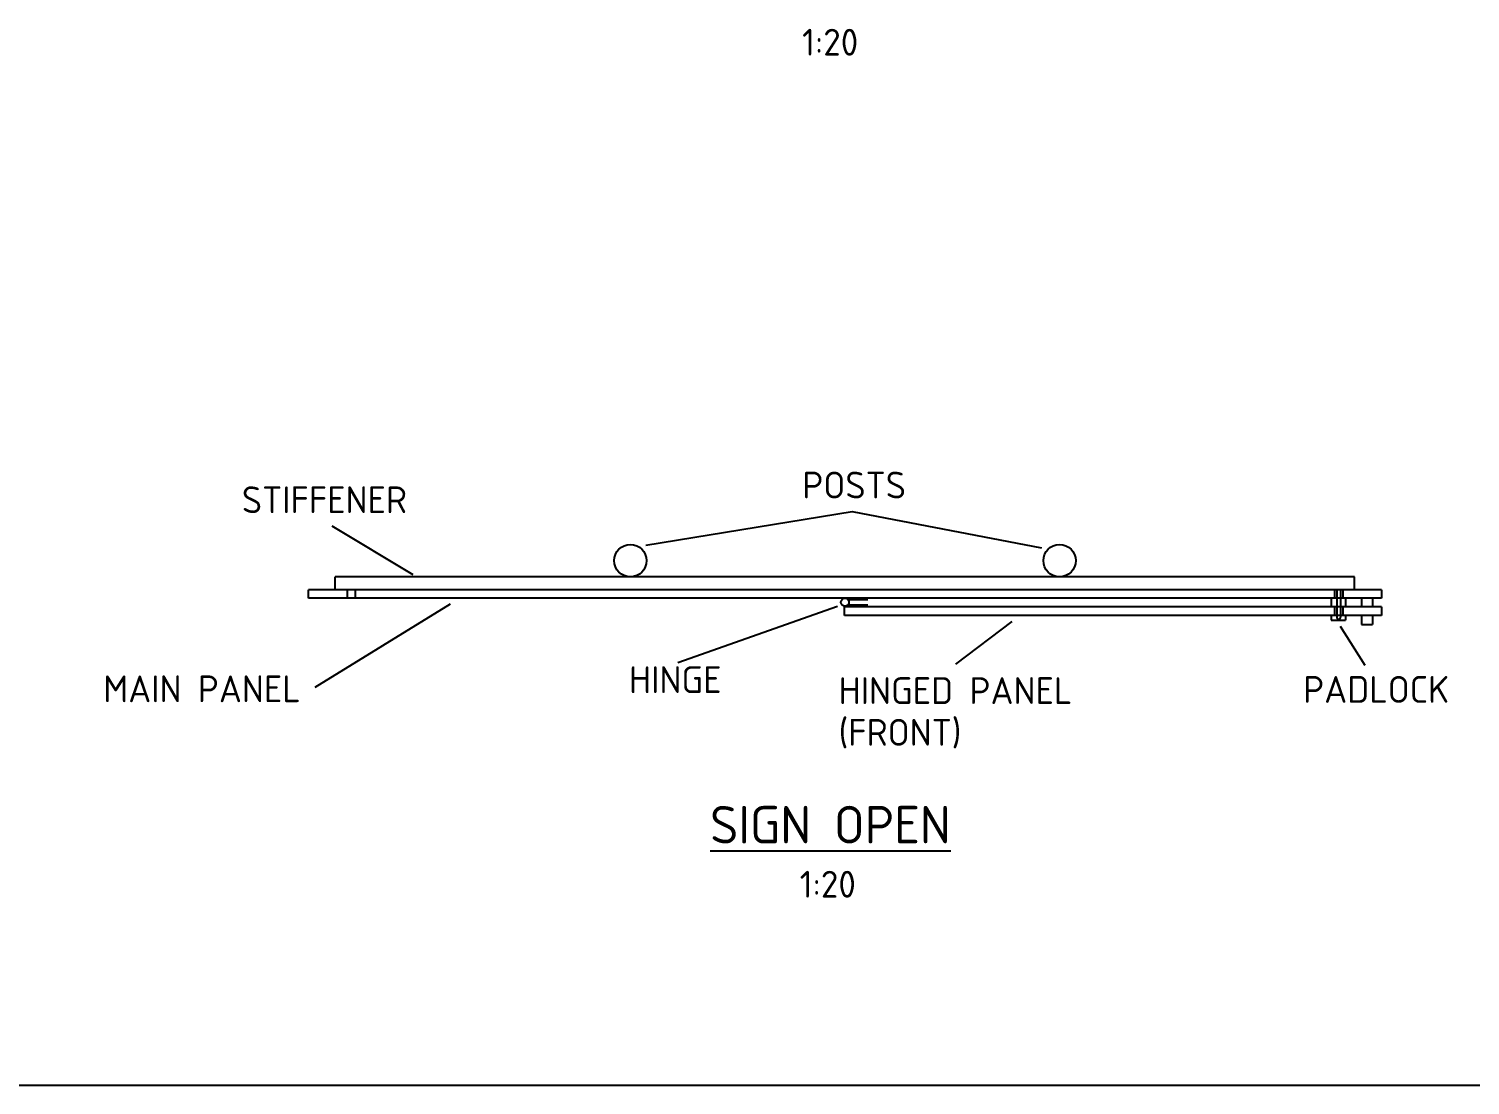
# Model space of a CAD drawing. Extents: x 0 to 420, y 0 to 297.
# Drawn here: x 207.6 to 342, y 4.5 to 103 of the extents above; entities that cross this region are included whole.
import ezdxf
from ezdxf.enums import TextEntityAlignment as Align

# ---------------------------------------------------------------- set-up
doc = ezdxf.new("R2010")
doc.units = 0
doc.header["$LTSCALE"] = 0.5
doc.layers.get('0').update_dxf_attribs({"linetype": 'CONTINUOUS'})
for name, color, linetype in [('L18', 4, 'CONTINUOUS'), ('L25', 1, 'CONTINUOUS'), ('L35', 3, 'CONTINUOUS'), ('T25', 1, 'CONTINUOUS'), ('T35', 3, 'CONTINUOUS'), ('TBLK18', 4, 'CONTINUOUS'), ('TBLK25', 1, 'CONTINUOUS'), ('TBLK35', 3, 'CONTINUOUS'), ('TBLK50', 7, 'CONTINUOUS')]:
    doc.layers.add(name, color=color, linetype=linetype)
doc.styles.add('ISO', font='iso3098b.shx')

# ---------------------------------------------------------------- blocks, each defined once
blk = doc.blocks.new('A3BBLK')
at = {"layer": 'TBLK50'}
blk.add_line((13, 4.5), (415.5, 4.5), dxfattribs=at)
blk = doc.blocks.new('title block')
blk.add_blockref('A3BBLK', (0, 0))
at = {"layer": 'TBLK18', "style": 'ISO'}
blk.add_attdef('MR_DIRECTORATE', text='', height=1.5, dxfattribs=at).set_placement((381.5, 67.12), align=Align.CENTER)
for tag, p in [('STREET_NAME', (355.51, 61.1)), ('SUBURB_POSTCODE', (388.49, 61.1)), ('TELEPHONE_NO.', (368.31, 58.84)), ('FAX_NO.', (393.56, 58.84))]:
    blk.add_attdef(tag, p, '', height=1.5, dxfattribs=at)
at = {"layer": 'TBLK25', "style": 'ISO'}
for tag, height, p in [('MR_BRANCH', 2, (381.5, 64.2)), ('ROAD_SECTION', 1.75, (384.5, 29.16)), ('SLK', 1.75, (384.5, 26.11)), ('CHAINAGE', 1.75, (384.5, 19.21))]:
    blk.add_attdef(tag, text='', height=height, dxfattribs=at).set_placement(p, align=Align.CENTER)
for tag, p, height in [('FILE_NUMBER', (371.77, 53.24), 2.5), ('DESIGNED_/_DRAWN', (371.77, 48.49), 2), ('VERIFIED', (371.77, 43.49), 2), ('APPROVED', (371.77, 38.49), 2), ('LOCAL_AUTHORITY', (370.48, 16.73), 1.25)]:
    blk.add_attdef(tag, p, '', height=height, dxfattribs=at)
at = {"layer": 'TBLK35', "style": 'ISO', "width": 0.9}
for tag, p in [('ROAD_PROJECT&NUMBER', (384.5, 32.23)), ('DRAWING_DESCRIPTION', (384.5, 22.29))]:
    blk.add_attdef(tag, text='', height=2.5, dxfattribs=at).set_placement(p, align=Align.CENTER)
at = {"layer": 'TBLK50', "style": 'ISO'}
blk.add_attdef('DRG_NUMBER', (356.8, 6.02), '', height=5, dxfattribs=at)

msp = doc.modelspace()

# ---------------------------------------------------------------- linework, layer by layer
at = {"layer": 'L18'}
for p, q in [((237.3099495, 50.698323), (237.3099495, 49.898323)), ((238.0599495, 50.698323), (238.0599495, 49.898323)), ((329.3307648, 50.698323), (329.3307648, 49.898323)), ((329.5268331, 50.698323, -0.0011444), (329.5268331, 49.9161258, -0.0011444)), ((329.8873121, 50.698323, -0.0011444), (329.8873121, 49.9161258, -0.0011444)), ((330.0807648, 50.698323), (330.0807648, 49.898323)), ((329.3307648, 49.0906415), (329.3307648, 48.2906415)), ((329.5268331, 49.0644373, -0.0011444), (329.5268331, 48.3192088, -0.0011444)), ((329.8873121, 49.0733089, -0.0011444), (329.8873121, 48.3103371, -0.0011444)), ((330.0807648, 49.0906415), (330.0807648, 48.2906415))]:
    msp.add_line(p, q, dxfattribs=at)
at = {"layer": 'L25'}
for p, q in [((265.1251106, 54.839388, -0.0007629), (284.3688709, 57.9880774, -0.0007629)), ((284.3688709, 57.9880774, -0.0007629), (302.0089862, 54.6105385, -0.0007629)), ((243.4614151, 52.0931973, -0.0007629), (235.9013658, 56.614982, -0.0007629)), ((331.1954572, 51.898323), (236.1952572, 51.898323)), ((236.1952572, 50.698323), (236.1952572, 51.898323)), ((331.1954572, 50.698323), (331.1954572, 51.898323)), ((333.6953572, 50.698323), (233.6953572, 50.698323)), ((233.6953572, 49.898323), (233.6953572, 50.698323)), ((333.6953572, 49.898323), (233.6953572, 49.898323)), ((329.0221629, 49.898323, -0.0011444), (329.0221629, 49.0906415, -0.0011444)), ((329.5268331, 49.8628958, -0.0011444), (329.5268331, 49.1087956, -0.0011444)), ((329.8873121, 49.8628958, -0.0011444), (329.8873121, 49.1087956, -0.0011444)), ((330.355934, 49.898323, -0.0011444), (330.355934, 49.0906415, -0.0011444)), ((331.8484631, 49.8840419, -0.0007629), (331.8484631, 49.0906415, -0.0007629)), ((332.8536221, 49.8840419, -0.0007629), (332.8536221, 49.0906415, -0.0007629)), ((333.6953572, 50.698323), (333.6953572, 49.898323)), ((246.8977999, 49.3470058, -0.0007629), (234.2977183, 41.5661318, -0.0007629)), ((282.994317, 49.118157, -0.0007629), (268.1033108, 43.8861358, -0.0007629)), ((333.6953572, 49.0906415), (283.6574509, 49.0906415)), ((283.6574509, 48.2906415), (283.6574509, 49.0906415)), ((333.6953572, 49.0906415), (333.6953572, 48.2906415)), ((333.6953572, 48.2906415), (283.6574509, 48.2906415)), ((299.2598771, 47.7450617, -0.0007629), (293.9907523, 43.759866, -0.0007629)), ((329.0221629, 48.2906415, -0.0011444), (329.0221629, 47.8415581, -0.0011444)), ((329.0221629, 47.8415581, -0.0011444), (330.355934, 47.8415581, -0.0011444)), ((329.5268331, 48.2659788, -0.0011444), (329.5268331, 48.1417744, -0.0011444)), ((329.8381602, 47.2873627, -0.0007629), (332.1491003, 43.6454777, -0.0007629)), ((329.8873121, 48.2748504, -0.0011444), (329.8873121, 48.1417744, -0.0011444)), ((330.355934, 48.2906415, -0.0011444), (330.355934, 47.8415581, -0.0011444)), ((331.8484631, 48.2445243, -0.0007629), (331.8484631, 47.4511239, -0.0007629)), ((331.8484631, 47.4511239, -0.0007629), (332.8536221, 47.4511239, -0.0007629)), ((332.8536221, 48.2445243, -0.0007629), (332.8536221, 47.4511239, -0.0007629))]:
    msp.add_line(p, q, dxfattribs=at)
for centre, radius in [((263.6953572, 53.405823), 1.5075), ((303.6953572, 53.405823), 1.5075), ((283.6953572, 49.523323), 0.375)]:
    msp.add_circle(centre, radius, dxfattribs=at)
msp.add_arc((329.7070726, 48.1417744, -0.0011444), 0.1802395, 180, 0, dxfattribs=at)
at = {"layer": 'L35'}
for p, q in [((285.8198931, 49.7590914), (284.0627806, 49.7590914)), ((285.8198931, 49.2499922), (284.0627806, 49.2499922))]:
    msp.add_line(p, q, dxfattribs=at)

# ---------------------------------------------------------------- block references
at = {"color": 1}
msp.add_blockref('title block', (-0.0000001, -0.0000002), dxfattribs=at)

# ---------------------------------------------------------------- texts
at = {"layer": 'T25', "style": 'ISO'}
for s, p in [('1:20', (279.7013532, 100.4905145, -0.0007629)), ('POSTS', (279.7151911, 59.2044211, -0.0007629)), ('STIFFENER', (227.4853916, 57.8329586, -0.0007629)), ('HINGE', (263.5700881, 41.0561328, -0.0007629)), ('MAIN PANEL', (214.569963, 40.2045945, -0.0007629)), ('HINGED PANEL', (283.1035445, 40.0374895, -0.0007629)), ('PADLOCK', (326.3950947, 40.1499836, -0.0007629)), ('(FRONT)', (283.1035445, 36.1470522, -0.0007629)), ('1:20', (279.4788261, 21.9859984, -0.0007629))]:
    msp.add_text(s, height=2.5, dxfattribs=at).set_placement(p)
at = {"layer": 'T35', "style": 'ISO'}
msp.add_text('%%USIGN OPEN', height=3.5, dxfattribs=at).set_placement((282.3341216, 27.0353592, -0.0007629), align=Align.CENTER)

doc.saveas('drawing.dxf')
